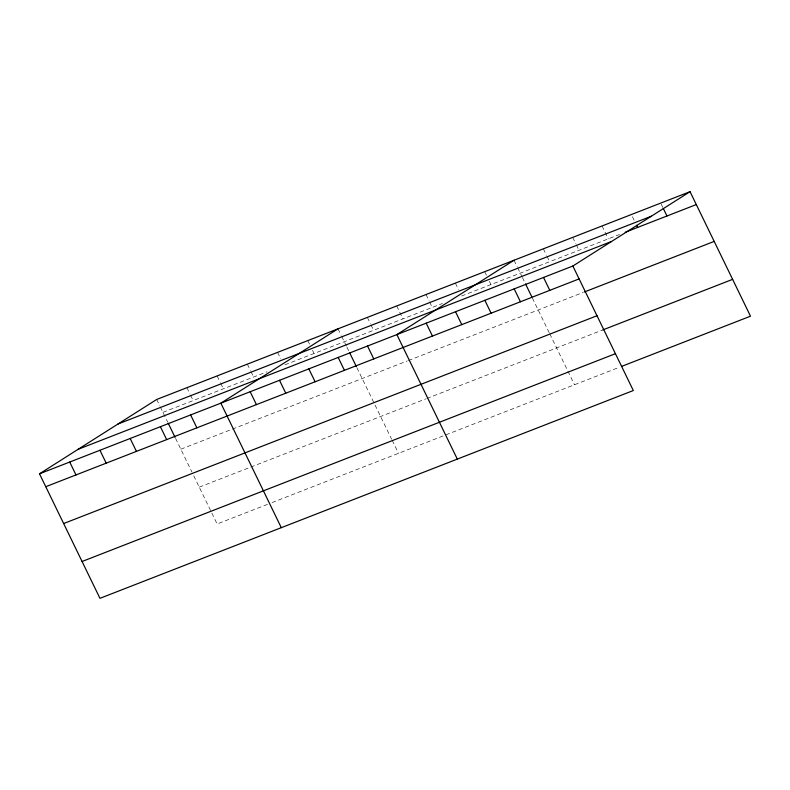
<?xml version="1.0" encoding="UTF-8"?>
<svg xmlns="http://www.w3.org/2000/svg" width="790" height="790" viewBox="0 0 790 790"><rect width="100%" height="100%" fill="white"/><g stroke="black" fill="none" stroke-linecap="round" stroke-linejoin="round"><path stroke-width="0.59" stroke-dasharray="3.95 2.96" d="M162.938 412.36L267.05 371.804M284.953 364.832L442.44 303.469M461.627 296.003L619.577 234.462M180.821 449.194L407.294 360.961M408.43 360.526L583.306 292.389M199.258 487.144L249.63 467.522M250.746 467.088L425.731 398.911M426.857 398.476L602.869 329.904M267.514 504.356L217.141 523.977L192.405 473.052M271.987 502.608L619.617 367.172M661.23 204.175L662.79 207.405M632.415 216.677L634.498 220.983M602.039 225.96L608.3 238.857M572.701 237.385L575.831 243.833M576.354 244.91L578.961 250.282M543.362 248.82L546.492 255.269M547.016 256.335L549.633 261.717M514.033 260.246L517.164 266.694M517.687 267.771L521.874 276.391M522.397 277.478L525.024 282.889M532.391 298.057L549.238 332.748M549.761 333.824L574.488 384.76M484.695 271.671L486.788 275.977M489.395 281.349L490.955 284.568M455.366 283.106L458.496 289.555M426.027 294.532L429.158 300.98M429.681 302.057L432.288 307.428M396.689 305.957L402.949 318.854M367.36 317.392L370.49 323.841M371.014 324.917L373.621 330.289M338.021 328.818L341.152 335.266M341.675 336.343L346.385 346.05M346.909 347.126L349.022 351.461M356.912 367.715L391.643 439.25M392.166 440.326L398.486 453.332M307.794 340.599L309.887 344.894M312.494 350.266L314.065 353.486M277.576 352.37L280.707 358.818M247.349 364.141L250.479 370.589M251.003 371.665L253.61 377.037M217.132 375.922L220.262 382.37M220.775 383.446L223.392 388.818M186.904 387.693L190.035 394.141M190.558 395.217L193.165 400.589M156.677 399.473L159.807 405.922M160.331 406.988L167.678 422.117M175.568 438.361L191.881 471.966"/><path stroke-width="1.19" d="M690.045 191.674L572.859 266.023L633.323 390.527L99.955 598.326L39.5 473.812L156.677 399.473L690.045 191.674L750.5 316.188L621.878 366.293M338.021 328.818L220.844 403.167L281.299 527.671M514.033 260.246L396.857 334.595L457.311 459.099M118.006 424.003L651.375 216.213M625.226 232.26L696.306 204.571M78.171 449.283L611.529 241.483M39.5 473.812L572.859 266.023M45.761 486.709L579.119 278.91M584.432 291.954L714.19 241.404M63.644 523.543L597.013 315.743M602.869 329.904L732.616 279.354M82.071 561.493L615.44 353.693M663.314 208.471L666.967 215.996M636.592 225.278L637.629 227.421M543.53 277.448L549.791 290.345M525.557 283.975L531.868 296.971M514.191 288.873L520.452 301.77M484.853 300.309L491.113 313.196M455.524 311.734L461.785 324.631M426.185 323.159L432.446 336.056M367.518 346.02L373.779 358.917M349.545 352.547L356.379 366.629M338.179 357.445L344.44 370.342M308.851 368.881L315.111 381.777M279.512 380.306L285.773 393.203M250.173 391.741L256.444 404.628M190.617 414.938L196.878 427.834M168.201 423.193L175.034 437.285M160.4 426.719L166.66 439.605M130.172 438.49L136.433 451.386M99.945 450.26L106.206 463.157M69.727 462.041L75.988 474.938"/></g></svg>
